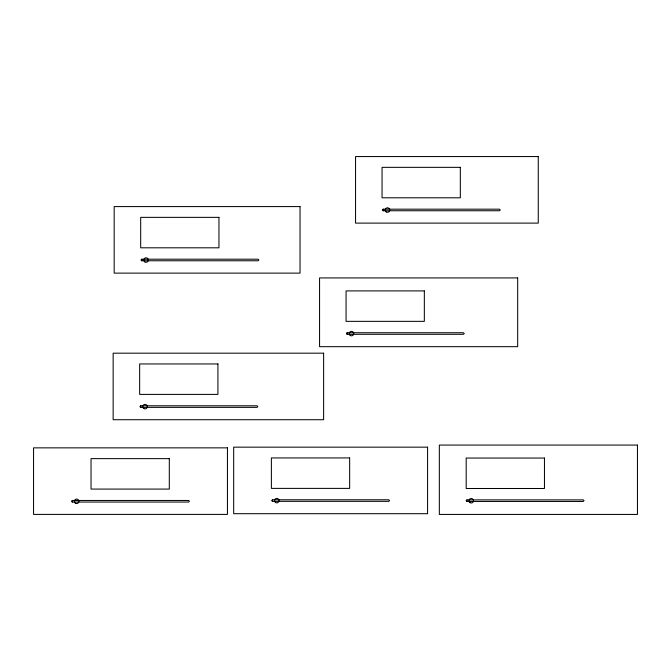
<?xml version="1.0" encoding="UTF-8"?>
<svg xmlns="http://www.w3.org/2000/svg" width="671" height="671" viewBox="0 0 671 671"><rect width="100%" height="100%" fill="white"/><g stroke="black" fill="none" stroke-linecap="round" stroke-linejoin="round"><path stroke-width="1.01" d="M383.149 209.176L382.361 209.964L383.149 210.753L499.45 210.753L500.247 209.964L499.45 209.176L383.149 209.176L383.149 210.753M141.774 259.191L140.985 259.979L141.774 260.767L258.075 260.767L258.872 259.979L258.075 259.191L141.774 259.191L141.774 260.767M347.159 332.732L346.37 333.521L347.159 334.309L463.46 334.309L464.248 333.521L463.46 332.732L347.159 332.732L347.159 334.309M140.742 405.787L139.954 406.576L140.742 407.364L257.043 407.364L257.832 406.576L257.043 405.787L140.742 405.787L140.742 407.364M72.334 500.465L71.545 501.254L72.334 502.042L188.635 502.042L189.423 501.254L188.635 500.465L72.334 500.465L72.334 502.042M272.468 499.769L271.68 500.558L272.468 501.346L388.769 501.346L389.557 500.558L388.769 499.769L272.468 499.769L272.468 501.346M466.932 499.878L466.144 500.667L466.932 501.455L583.233 501.455L584.022 500.667L583.233 499.878L466.932 499.878L466.932 501.455M538.268 156.569L355.555 156.569L355.555 223.116L538.268 223.116L538.268 156.569M460.331 167.347L382.059 167.347L382.059 197.794L460.331 197.794L460.331 167.347M300.038 206.584L114.179 206.584L114.179 273.122L300.038 273.122L300.038 206.584M218.956 217.362L140.684 217.362L140.684 247.809L218.956 247.809L218.956 217.362M517.677 277.928L319.564 277.928L319.564 346.672L517.677 346.672L517.677 277.928M424.34 290.904L346.068 290.904L346.068 321.35L424.34 321.35L424.34 290.904M323.623 353.181L113.147 353.181L113.147 419.719L323.623 419.719L323.623 353.181M217.924 363.95L139.652 363.95L139.652 394.405L217.924 394.405L217.924 363.95M637.45 445.074L439.337 445.074L439.337 514.431L637.45 514.431L637.45 445.074M427.586 447.163L233.684 447.163L233.684 513.701L427.586 513.701L427.586 447.163M227.444 447.859L33.55 447.859L33.55 514.405L227.444 514.405L227.444 447.859M349.65 457.932L271.378 457.932L271.378 488.387L349.65 488.387L349.65 457.932M544.458 458.05L466.186 458.05L466.186 488.496L544.458 488.496L544.458 458.05M169.302 458.637L91.03 458.637L91.03 489.084L169.302 489.084L169.302 458.637M75.404 503.208A2.256 2.256 0 0 0 78.901 501.463A2.256 2.256 0 0 0 75.638 499.308A2.256 2.256 0 0 0 75.404 503.208M275.546 502.512A2.256 2.256 0 0 0 279.035 500.759A2.256 2.256 0 0 0 275.773 498.612A2.256 2.256 0 0 0 275.546 502.512M470.002 502.621A2.256 2.256 0 0 0 473.5 500.868A2.256 2.256 0 0 0 470.237 498.721A2.256 2.256 0 0 0 470.002 502.621M386.228 211.919A2.256 2.256 0 0 0 389.717 210.174A2.256 2.256 0 0 0 386.454 208.018A2.256 2.256 0 0 0 386.228 211.919M350.237 335.475A2.256 2.256 0 0 0 353.726 333.722A2.256 2.256 0 0 0 350.463 331.575A2.256 2.256 0 0 0 350.237 335.475M144.852 261.933A2.256 2.256 0 0 0 148.341 260.18A2.256 2.256 0 0 0 145.079 258.033A2.256 2.256 0 0 0 144.852 261.933M143.82 408.53A2.256 2.256 0 0 0 147.31 406.777A2.256 2.256 0 0 0 144.047 404.63A2.256 2.256 0 0 0 143.82 408.53"/></g></svg>
